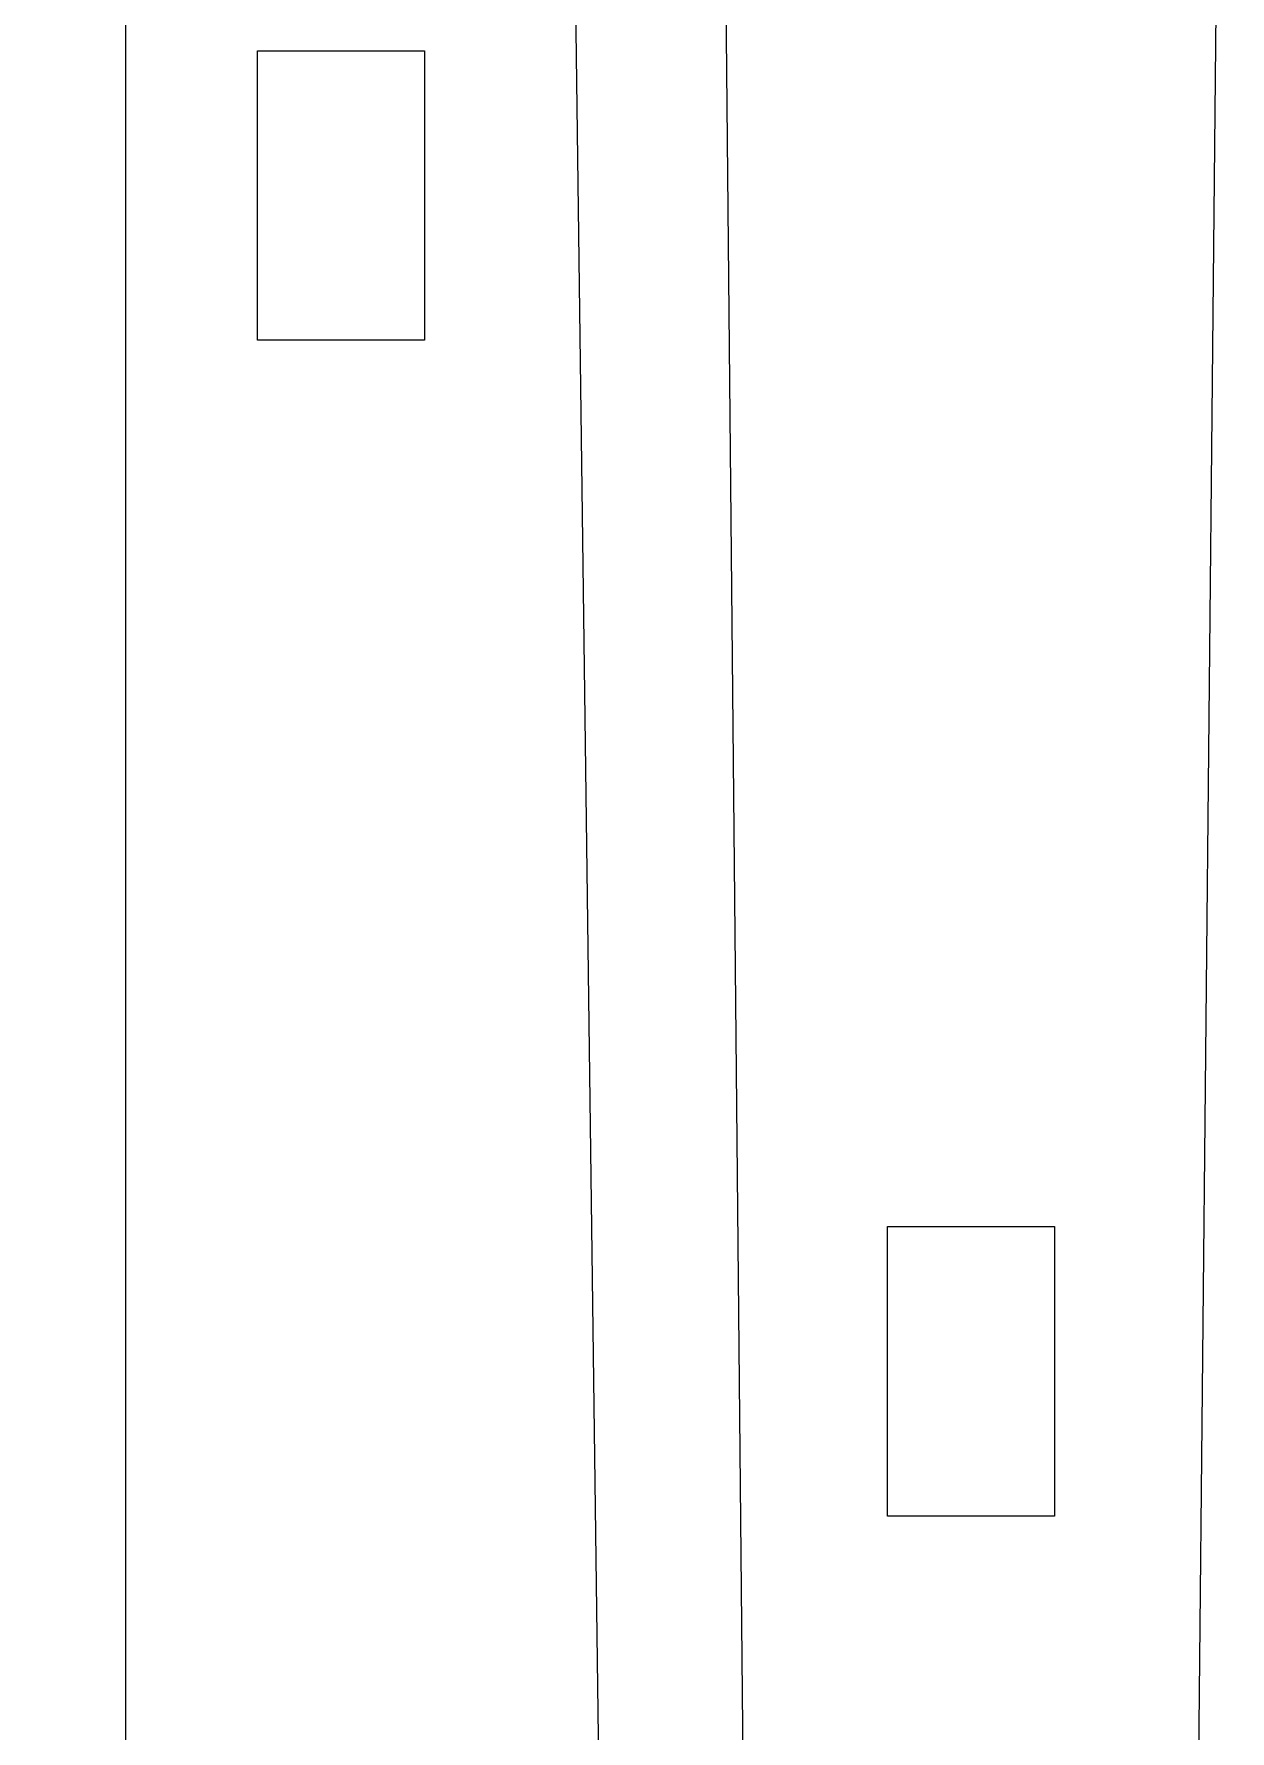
# Model space of a CAD drawing. Header units: millimetres. Extents: x 1 to 3601, y 1 to 1216.
# Drawn here: x 606.75 to 628.96, y 85.24 to 116.74 of the extents above; entities that cross this region are included whole.
import ezdxf

# ---------------------------------------------------------------- set-up
doc = ezdxf.new("R2010")
doc.units = ezdxf.units.MM
doc.layers.get('0').update_dxf_attribs({"lineweight": 5})
doc.layers.add('TALL 1', color=4, linetype='Continuous', lineweight=5)

msp = doc.modelspace()

# ---------------------------------------------------------------- linework, layer by layer
for points, knots in [([(609.212, 29.45), (609.212, 29.45), (609.212, 29.55), (609.212, 29.55), (609.212, 29.55), (609.212, 29.55), (608.558, 58.36), (608.558, 58.36), (608.558, 58.36), (608.531, 59.584), (608.223, 60.785), (607.658, 61.87), (607.658, 61.87), (606.771, 63.575), (606.754, 65.6), (607.612, 67.319), (607.612, 67.319), (608.166, 68.429), (608.455, 69.652), (608.455, 70.892), (608.455, 70.892), (608.455, 70.892), (608.455, 144.638), (608.455, 144.638), (608.455, 144.638), (608.455, 146.837), (610.229, 148.623), (612.428, 148.638), (612.428, 148.638), (614.627, 148.652), (616.425, 146.889), (616.454, 144.69), (616.454, 144.69), (616.454, 144.69), (617.424, 70.951), (617.424, 70.951), (617.424, 70.951), (617.44, 69.711), (617.745, 68.492), (618.313, 67.39), (618.313, 67.39), (618.313, 67.39), (618.377, 67.447), (618.377, 67.447), (618.377, 67.447), (619.24, 65.731), (619.23, 63.705), (618.349, 61.998), (618.349, 61.998), (618.349, 61.998), (618.339, 61.941), (618.339, 61.941), (618.339, 61.941), (617.789, 60.848), (617.497, 59.643), (617.485, 58.419), (617.485, 58.419), (617.485, 58.419), (617.21, 29.602), (617.21, 29.602), (617.21, 29.602), (617.21, 29.602), (617.21, 29.502), (617.21, 29.502), (617.21, 29.502), (617.19, 27.318), (615.421, 25.555), (613.237, 25.54), (613.237, 25.54), (611.053, 25.526), (609.261, 27.266), (609.212, 29.45)], [0, 0, 0, 0, 0.052632, 0.052632, 0.052632, 0.052632, 0.105263, 0.105263, 0.105263, 0.105263, 0.157895, 0.157895, 0.157895, 0.157895, 0.210526, 0.210526, 0.210526, 0.210526, 0.263158, 0.263158, 0.263158, 0.263158, 0.315789, 0.315789, 0.315789, 0.315789, 0.368421, 0.368421, 0.368421, 0.368421, 0.421053, 0.421053, 0.421053, 0.421053, 0.473684, 0.473684, 0.473684, 0.473684, 0.526316, 0.526316, 0.526316, 0.526316, 0.578947, 0.578947, 0.578947, 0.578947, 0.631579, 0.631579, 0.631579, 0.631579, 0.684211, 0.684211, 0.684211, 0.684211, 0.736842, 0.736842, 0.736842, 0.736842, 0.789474, 0.789474, 0.789474, 0.789474, 0.842105, 0.842105, 0.842105, 0.842105, 0.894737, 0.894737, 0.894737, 0.894737, 1, 1, 1, 1]), ([(618.7, 138.623), (617.547, 141.142), (618.268, 144.123), (620.445, 145.836), (620.445, 145.836), (622.622, 147.549), (625.689, 147.548), (627.866, 145.835), (627.866, 145.835), (630.043, 144.122), (630.764, 141.141), (629.61, 138.622), (629.61, 138.622), (629.143, 137.601), (628.894, 136.393), (628.883, 135.27), (628.883, 135.27), (628.883, 135.27), (628.147, 60.981), (628.147, 60.981), (628.147, 60.981), (628.125, 58.787), (626.34, 57.02), (624.147, 57.02), (624.147, 57.02), (621.953, 57.021), (620.169, 58.788), (620.147, 60.981), (620.147, 60.981), (620.147, 60.981), (619.424, 135.271), (619.424, 135.271), (619.424, 135.271), (619.413, 136.394), (619.167, 137.602), (618.7, 138.623)], [0, 0, 0, 0, 0.1, 0.1, 0.1, 0.1, 0.2, 0.2, 0.2, 0.2, 0.3, 0.3, 0.3, 0.3, 0.4, 0.4, 0.4, 0.4, 0.5, 0.5, 0.5, 0.5, 0.6, 0.6, 0.6, 0.6, 0.7, 0.7, 0.7, 0.7, 0.8, 0.8, 0.8, 0.8, 1, 1, 1, 1])]:
    msp.add_open_spline(points, degree=3, knots=knots)
at = {"layer": 'TALL 1'}
for points in [[(610.905, 116.427), (610.905, 116.427), (610.905, 111.054), (610.905, 111.054), (610.905, 111.054), (610.905, 111.054), (614.004, 111.054), (614.004, 111.054), (614.004, 111.054), (614.004, 111.054), (614.004, 116.427), (614.004, 116.427), (614.004, 116.427), (614.004, 116.427), (610.905, 116.427), (610.905, 116.427)], [(625.703, 89.229), (625.703, 89.229), (625.703, 94.602), (625.703, 94.602), (625.703, 94.602), (625.703, 94.602), (622.603, 94.602), (622.603, 94.602), (622.603, 94.602), (622.603, 94.602), (622.603, 89.229), (622.603, 89.229), (622.603, 89.229), (622.603, 89.229), (625.703, 89.229), (625.703, 89.229)]]:
    msp.add_open_spline(points, degree=3, knots=[0, 0, 0, 0, 0.2, 0.2, 0.2, 0.2, 0.4, 0.4, 0.4, 0.4, 0.6, 0.6, 0.6, 0.6, 1, 1, 1, 1], dxfattribs=at)

doc.saveas('drawing.dxf')
